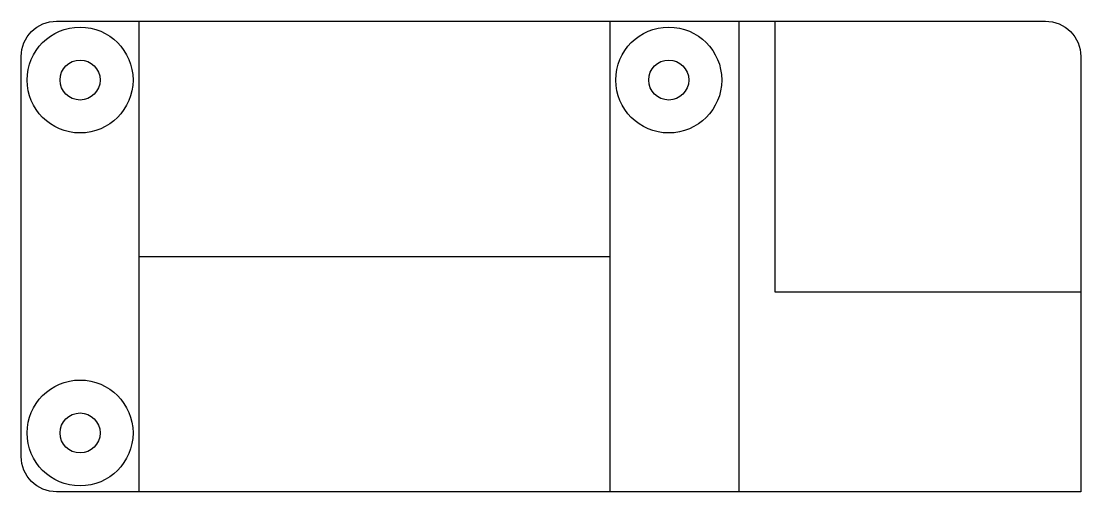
# Model space of a CAD drawing. Header units: millimetres. Extents: x 0 to 90, y 0 to 40.
import ezdxf

# ---------------------------------------------------------------- set-up
doc = ezdxf.new("R2010")
doc.units = ezdxf.units.MM
doc.layers.get('0').update_dxf_attribs({"linetype": 'CONTINUOUS'})

msp = doc.modelspace()

# ---------------------------------------------------------------- linework, layer by layer
for p, q in [((10, 40), (10, 0)), ((50, 40), (50, 0)), ((60.95, 40), (60.95, 0)), ((64, 40), (64, 17)), ((10, 20), (50, 20)), ((64, 17), (90, 17))]:
    msp.add_line(p, q)
msp.add_lwpolyline([(3, 40), (87, 40, -0.414214), (90, 37), (90, 0), (3, 0, -0.414214), (0, 3), (0, 37, -0.414214)], format="xyb", close=True)
for centre, radius in [((5, 35), 4.5), ((55, 35), 4.5), ((5, 35), 1.7), ((55, 35), 1.7), ((5, 5), 4.5), ((5, 5), 1.7)]:
    msp.add_circle(centre, radius)

doc.saveas('drawing.dxf')
